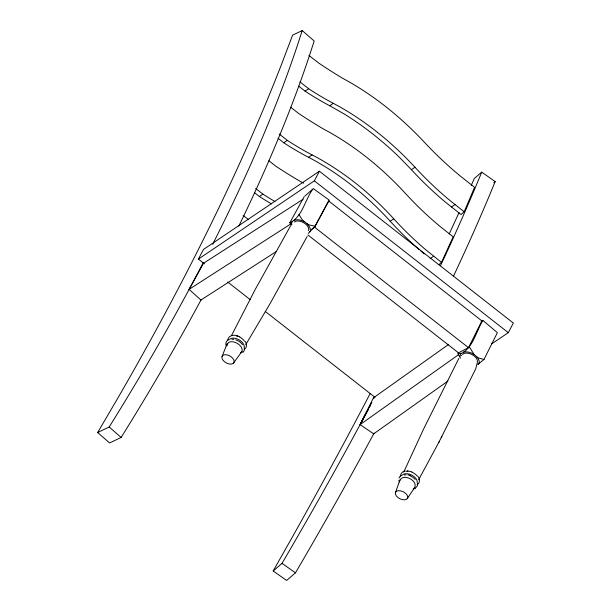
<?xml version="1.0" encoding="UTF-8"?>
<svg xmlns="http://www.w3.org/2000/svg" width="611" height="611" viewBox="0 0 611 611"><rect width="100%" height="100%" fill="white"/><g stroke="black" fill="none" stroke-linecap="round" stroke-linejoin="round"><path stroke-width="0.92" d="M227.804 340.526C227.651 335.599 233.883 334.286 237.572 335.897M399.922 480.544C402.634 472.975 417.955 480.254 414.754 487.372L407.247 498.683A6.683 3.872 26.5 0 1 396.516 496.132A6.683 3.872 26.5 0 1 400.938 490.916A6.683 3.872 26.5 0 1 407.247 498.683M400.671 476.305C400.274 473.533 402.702 471.249 405.307 470.921M477.313 362.583L475.686 368.937L438.69 442.647M460.007 356.496L460.366 354.097C473.395 347.812 475.824 331.788 482.881 320.37L497.354 332.674L483.988 359.467L477.924 364.393L478.894 363.476L479.253 361.078C477.229 354.907 469.752 350.76 463.459 352.089M233.371 363.278A6.683 3.926 28.9 0 0 227.995 355.144A6.683 3.926 28.9 0 0 222.717 359.841A6.683 3.926 28.9 0 0 233.371 363.278L242.002 351.371C243.949 344.062 227.911 336.959 226.987 345.834M395.424 492.703L399.953 479.879M447.901 381.081L373.672 433.841L360.093 424.63L368.097 409.63M222.076 356.396L227.101 343.802M298.695 86.159L305.133 91.192A228.781 141.943 49.5 0 0 329.741 105.764L344.13 113.936A209.336 123.636 48.6 0 1 398.884 156.798L411.402 169.682A228.575 141.813 49.5 0 0 446.893 203.348L461.053 214.553L464.184 211.773L474.564 187.31L460.06 175.838A226.437 133.733 48.6 0 1 424.416 142.279A209.588 123.781 48.6 0 0 342.748 78.353A394.011 232.707 48.6 0 1 318.491 62.895L308.937 55.425M403.726 472.112L423.667 428.876L458.853 358.397M471.272 185.324L474.342 178.473L481.72 172.126L495.17 181.597A1204.755 208.145 -54.9 0 1 453.553 276.057M439.003 264.616L441.486 262.409L453.156 236.808L440.164 226.513A230.324 149.542 50.4 0 1 409.011 197.277L404.81 192.755A211.605 131.289 49.5 0 0 323.15 128.829L318.232 125.889A400.785 260.217 50.4 0 1 298.703 113.493L290.676 107.208M231.561 335.431L255.291 289.324L290.622 225.719M360.368 424.095L373.451 397.837L448.436 344.566M307.929 234.983L458.471 352.822L468.507 347.682L481.873 320.89L328.542 200.866M307.15 236.48L270.368 303.109L245.744 344.673M399.021 478.023L399.93 476.389L401.473 475.213M439.378 441.325L418.68 479.681M441.211 437.766L441.906 436.43M204.418 263.807L198.399 259.095L203.455 249.479L319.4 171.225L513.347 323.043L508.299 332.659L491.733 343.833M198.399 259.095L314.352 180.841L319.4 171.225M311.61 229.362L314.688 227.277L328.107 201.691M360.307 424.194L368.731 408.285M369.617 406.613L371.839 402.428M373.672 433.841L373.901 433.428M276.615 251.327L200.912 300.032L189.089 289.362L203.6 263.211L303.079 199.255M291.325 225.115L289.805 222.771L304.148 196.75M289.805 222.771C302.697 216.882 305.103 198.911 313.283 188.608L329.321 200.179L314.978 226.2L308.272 233.387M201.21 299.512L200.912 300.032M374.1 433.092A1204.755 208.145 -54.9 0 1 295.472 572.835L286.62 580.45L273.163 570.98L293.41 535.175A1594.985 275.569 -54.9 0 0 370.167 393.56M292.241 221.816L291.6 222.946L291.775 224.718M309.922 231.92L310.564 230.79C310.228 223.374 300.589 217.844 293.883 220.35M201.05 299.871A1204.755 375.032 -48.9 0 1 121.146 437.438L109.621 442.967L97.653 432.535L118.397 397.127A1594.985 496.506 -48.9 0 0 281.113 65.438L292.6 35.155L302.201 30.55L314.169 40.975A1204.755 375.032 -48.9 0 1 238.794 226.162M242.002 351.371L240.635 352.768M461.145 355.64L461.588 355.235M304.851 196.123L312.58 189.234M493.825 182.75L495.17 181.597M273.163 570.98L282.022 563.365A1204.755 208.145 -54.9 0 0 368.234 409.454M417.122 484.63C420.376 482.942 419.925 478.428 417.718 476.061M414.22 487.784L414.754 487.372M415.297 488.288L417.481 485.669L417.649 483.4M360.093 424.63L458.265 354.884M305.065 91.146L308.731 88.763A228.781 141.943 49.5 0 0 333.331 103.335A211.925 131.48 49.5 0 1 354.861 116.014L361.918 120.779A209.199 123.552 48.6 0 1 389.39 142.287L396.004 148.221A211.925 131.48 49.5 0 1 414.991 167.261A228.575 141.813 49.5 0 0 450.483 200.927L464.184 211.773M329.741 105.764L333.331 103.335M278.036 138.292L283.756 142.768L287.391 140.408A230.53 149.672 50.4 0 0 312.114 154.904A213.315 138.498 50.4 0 1 393.774 218.822A230.423 149.611 50.4 0 0 424.492 248.7L441.486 262.409M283.756 142.768L283.825 142.814A230.53 149.672 50.4 0 0 308.547 157.302L312.114 154.904M254.489 192.671L259.354 196.482L262.944 194.153A233.066 164.061 52.4 0 0 274.981 201.508M411.402 169.682L414.991 167.261M308.547 157.302A213.315 138.498 50.4 0 1 390.215 221.228L393.774 218.822M451.407 206.999L454.996 204.578M430.06 258.652L433.611 256.253M244.683 349.102C247.15 347.315 246.829 343.672 245.21 341.412M242.727 352.654L244.263 350.607L244.24 346.995M189.089 289.362L291.142 223.733M229.102 339.304C226.521 340.212 225.176 343.26 226.162 345.803M481.193 321.233L482.881 320.37M97.653 432.535L109.178 427.013A1204.755 375.032 -48.9 0 0 203.203 262.722M461.336 353.181L460.098 353.586L457.715 353.211L460.427 358.145M413.296 489.037L415.029 488.479M407.346 470.806L411.974 471.906M314.978 226.2L309.128 224.901L307.089 223.84M483.988 359.467L478.68 358.008L476.832 356.87M407.911 474.831L410.149 475.557M237.679 335.935L239.871 336.844M259.354 196.482L259.423 196.528A233.066 164.061 52.4 0 0 271.46 203.883M373.451 397.837L374.054 398.242M282.022 563.365L295.472 572.835M299.932 81.889L308.662 88.717M279.189 134L287.323 140.362M314.352 180.841L508.299 332.659M268.871 160.754L275.813 166.184A403.543 273.247 51.4 0 0 300.36 181.452A214.713 145.387 51.4 0 1 303.606 183.147M314.688 227.277L468.507 347.682M255.673 188.471L262.875 194.107M243.147 215.446L248.646 219.754M227.72 282.045L250.273 299.695M265.304 311.465L375.062 397.379M109.178 427.013L121.146 437.438M304.202 221.755L302.491 220.105L298.939 214.637M474.228 354.655L469.515 347.163M398.853 480.284L399.403 482.003M424.225 253.893A230.385 149.58 50.4 0 1 420.933 251.098M418.963 249.403A230.385 149.58 50.4 0 1 390.215 221.228M462.519 354.479A8.363 4.85 26.5 0 1 471.868 354.487A8.363 4.85 26.5 0 1 477.321 361.972M406.124 471.356A8.363 4.85 26.5 0 1 407.919 471.257M411.929 472.211A8.363 4.85 26.5 0 1 417.008 475.862M404.299 475.007A8.363 4.85 26.5 0 1 406.094 474.915M410.103 475.87A8.363 4.85 26.5 0 1 415.182 479.513M402.359 475.098A8.363 4.85 26.5 0 1 411.707 475.106A8.363 4.85 26.5 0 1 417.16 482.591M302.201 30.55A1204.755 375.032 -48.9 0 1 212.643 244.316M459.021 212.62A1594.985 275.569 -54.9 0 1 449.192 233.952M481.72 172.126A1204.755 208.145 -54.9 0 1 440.493 265.739M370.014 406.116A1204.755 208.145 -54.9 0 1 369.128 407.781M294.387 222.037A8.363 4.919 28.9 0 1 303.988 222.87A8.363 4.919 28.9 0 1 308.532 230.653M236.426 335.958A8.363 4.919 28.9 0 1 237.771 336.31M239.764 337.135A8.363 4.919 28.9 0 1 244.461 341.137M231.966 339.334A8.363 4.919 28.9 0 1 233.822 339.403M235.808 339.861A8.363 4.919 28.9 0 1 242.506 344.688M229.812 339.204A8.363 4.919 28.9 0 1 238.458 339.502A8.363 4.919 28.9 0 1 244.209 346.513"/></g></svg>
